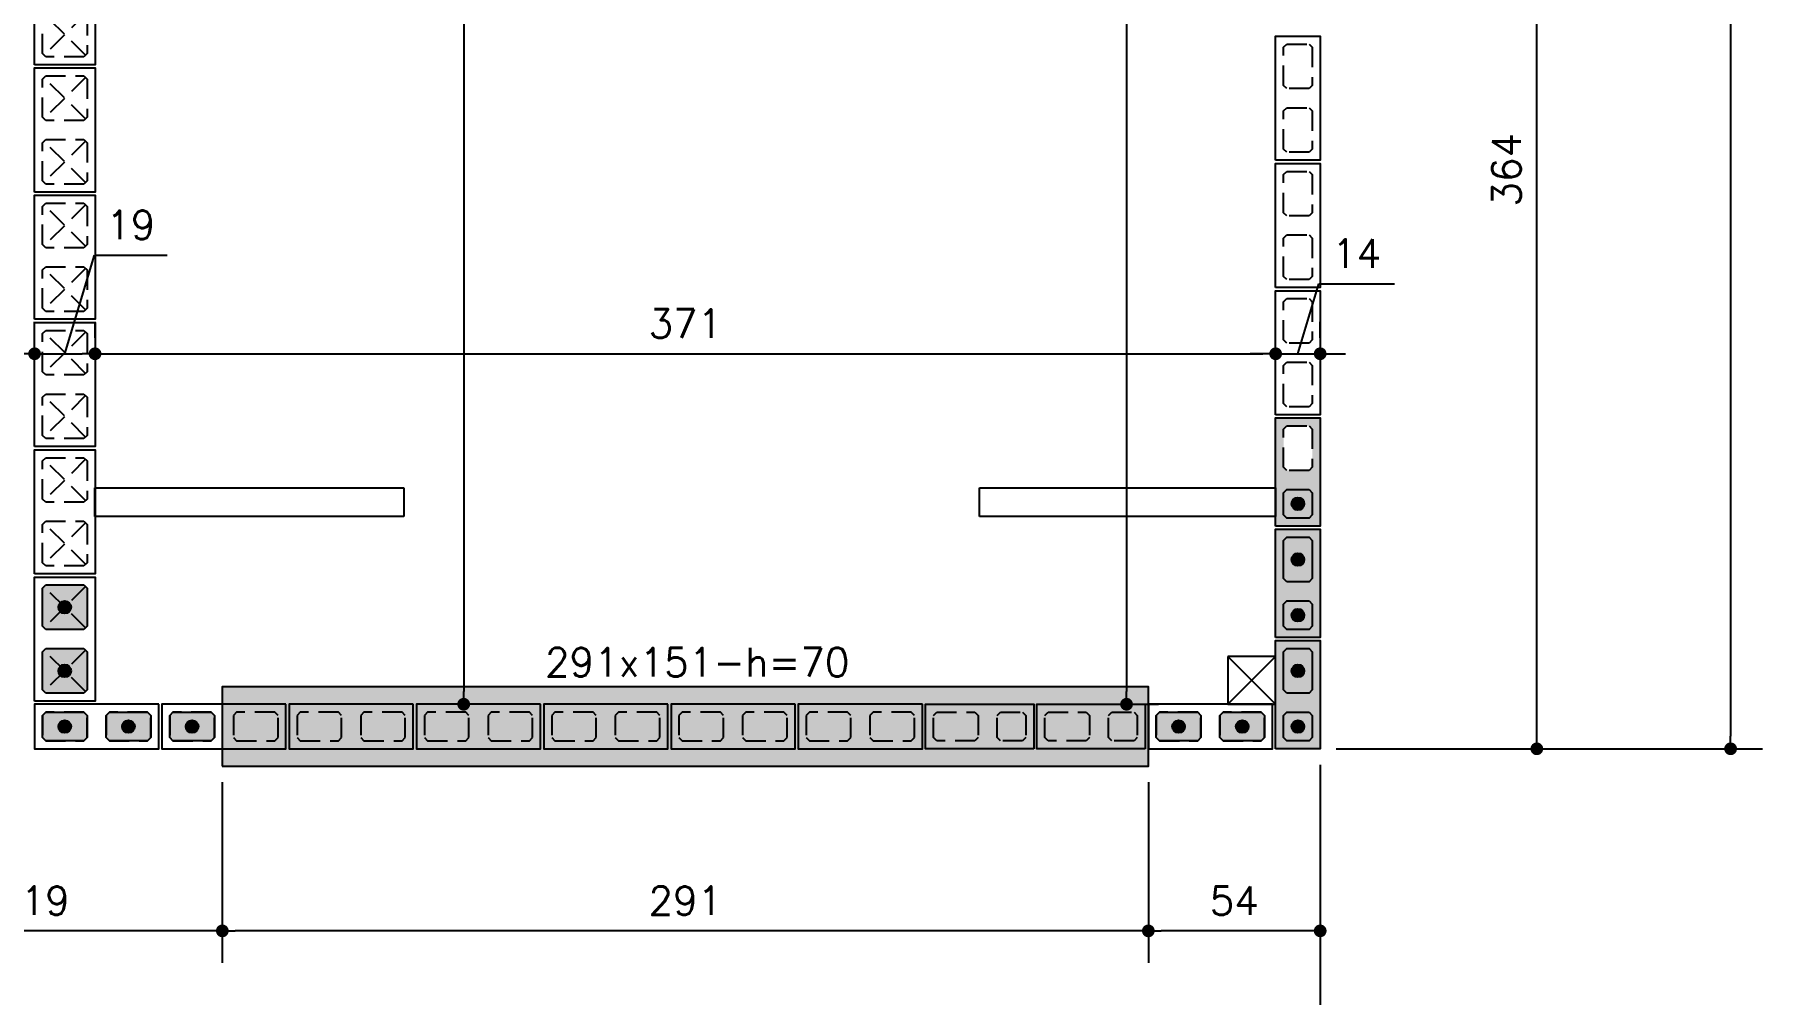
# Model space of a CAD drawing. Extents: x -14651 to 4579, y -10691 to -1290.
# Drawn here: x 2855 to 3397, y -10241 to -9939 of the extents above; entities that cross this region are included whole.
import ezdxf
from ezdxf.enums import TextEntityAlignment as Align

# ---------------------------------------------------------------- set-up
doc = ezdxf.new("R2010")
doc.units = 0
doc.header["$LTSCALE"] = 25
doc.linetypes.add('DASHED2', pattern=[0.375, 0.25, -0.125])
for name, color, linetype in [('203', 1, 'DASHED2'), ('213', 252, 'Continuous'), ('241', 2, 'Continuous'), ('248', 100, 'Continuous'), ('ABERTURAS', 53, 'Continuous'), ('ALVENARIA NÃO ESTRUTURAL', 242, 'Continuous'), ('Arranque', 14, 'Continuous'), ('COTA', 1, 'Continuous'), ('FERRO', 5, 'Continuous'), ('Pena_1', 1, 'Continuous'), ('Pena_2', 2, 'Continuous'), ('TJANELA', 2, 'Continuous')]:
    doc.layers.add(name, color=color, linetype=linetype)
doc.styles.add('COTA', font='romans.shx')
doc.styles.add('Texto1', font='romans.shx', dxfattribs={"height": 9})
doc.dimstyles.new('forma', dxfattribs={"dimscale": 5, "dimtxt": 1.8, "dimasz": 0.8, "dimexe": 2, "dimexo": 1, "dimgap": 1, "dimtad": 1, "dimdec": 1, "dimzin": 9, "dimtxsty": 'COTA', "dimblk1": 'DOT', "dimblk2": 'DOT', "dimsah": 1, "dimcen": 0, "dimdle": 1, "dimclrd": 256, "dimclre": 256, "dimclrt": 2, "dimadec": 0, "dimazin": 0, "dimtfac": 1, "dimtdec": 0, "dimtmove": 0, "dimatfit": 3, "dimfxl": 1, "dimtolj": 1, "dimtzin": 0, "dimarcsym": 0})

# ---------------------------------------------------------------- blocks, each defined once
blk = doc.blocks.new('P4015', base_point=(5842102.11612, -8124149.02973))
blk.add_lwpolyline([(5842082.61612, -8124156.02973), (5842121.61612, -8124156.02973), (5842121.61612, -8124142.02973), (5842082.61612, -8124142.02973), (5842082.61612, -8124156.02973)])
at = {"color": 1, "linetype": 'DASHED2'}
for points in [[(5842085.11612, -8124152.52973), (5842086.11612, -8124153.52973), (5842098.11612, -8124153.52973), (5842099.11612, -8124152.52973), (5842099.11612, -8124145.52973), (5842098.11612, -8124144.52973), (5842086.11612, -8124144.52973), (5842085.11612, -8124145.52973), (5842085.11612, -8124152.52973)], [(5842105.11612, -8124152.52973), (5842106.11612, -8124153.52973), (5842118.11612, -8124153.52973), (5842119.11612, -8124152.52973), (5842119.11612, -8124145.52973), (5842118.11612, -8124144.52973), (5842106.11612, -8124144.52973), (5842105.11612, -8124145.52973), (5842105.11612, -8124152.52973)]]:
    blk.add_lwpolyline(points, dxfattribs=at)
blk = doc.blocks.new('P3515')
at = {"layer": '248'}
h = blk.add_hatch(color=100, dxfattribs=at)
h.paths.add_polyline_path([(17, 7), (-17, 7), (-17, -7), (17, -7)])
h.paths.add_polyline_path([(-5.5, -3.5), (-6.5, -4.5), (-13.5, -4.5), (-14.5, -3.5), (-14.5, 3.5), (-13.5, 4.5), (-6.5, 4.5), (-5.5, 3.5)], flags=16)
h.paths.add_polyline_path([(0.5, 3.5), (1.5, 4.5), (13.5, 4.5), (14.5, 3.5), (14.5, -3.5), (13.5, -4.5), (1.5, -4.5), (0.5, -3.5)], flags=16)
blk.add_lwpolyline([(-17, -7), (17, -7), (17, 7), (-17, 7), (-17, -7)])
at = {"color": 1, "linetype": 'DASHED2'}
for points in [[(-14.5, -3.5), (-13.5, -4.5), (-6.5, -4.5), (-5.5, -3.5), (-5.5, 3.5), (-6.5, 4.5), (-13.5, 4.5), (-14.5, 3.5), (-14.5, -3.5)], [(0.5, -3.5), (1.5, -4.5), (13.5, -4.5), (14.5, -3.5), (14.5, 3.5), (13.5, 4.5), (1.5, 4.5), (0.5, 3.5), (0.5, -3.5)]]:
    blk.add_lwpolyline(points, dxfattribs=at)
blk = doc.blocks.new('P4020')
blk.add_lwpolyline([(-19.5, -9.5), (19.5, -9.5), (19.5, 9.5), (-19.5, 9.5), (-19.5, -9.5)])
at = {"color": 1, "linetype": 'DASHED2'}
for points in [[(-17, -6), (-16, -7), (-4, -7), (-3, -6), (-3, 6), (-4, 7), (-16, 7), (-17, 6), (-17, -6)], [(3, -6), (4, -7), (16, -7), (17, -6), (17, 6), (16, 7), (4, 7), (3, 6), (3, -6)]]:
    blk.add_lwpolyline(points, dxfattribs=at)
at = {"layer": '203', "color": 253}
for p, q in [((-16.5, 6.5), (-3.5, -6.5)), ((-3.5, 6.5), (-16.5, -6.5)), ((16.5, 6.5), (3.5, -6.5)), ((3.5, 6.5), (16.5, -6.5))]:
    blk.add_line(p, q, dxfattribs=at)
blk = doc.blocks.new('GR-1409')
at = {"layer": '213'}
h = blk.add_hatch(color=256, dxfattribs=at)
h.paths.add_polyline_path([(-6, 4.5), (-7, 3.5), (-7, -3.5), (-6, -4.5), (6, -4.5), (7, -3.5), (7, 3.5), (6, 4.5)])
h.paths.add_polyline_path([(-2, 0, 1), (2, 0, 1)], flags=16)
at = {"layer": 'Arranque'}
blk.add_hatch(color=256, dxfattribs=at).paths.add_polyline_path([(-2, 0, 1), (2, 0, 1)])
at = {"layer": '213'}
blk.add_lwpolyline([(-7, 3.5), (-6, 4.5), (6, 4.5), (7, 3.5), (7, -3.5), (6, -4.5), (-6, -4.5), (-7, -3.5), (-7, 3.5)], dxfattribs=at)
at = {"layer": 'FERRO', "linetype": 'Continuous'}
blk.add_circle((0, 0), 2, dxfattribs=at)
blk = doc.blocks.new('GR-0909')
at = {"layer": '213'}
h = blk.add_hatch(color=256, dxfattribs=at)
h.paths.add_polyline_path([(3.5, -4.5), (4.5, -3.5), (4.500001, 3.5), (3.500001, 4.5), (-3.499999, 4.5), (-4.499999, 3.5), (-4.5, -3.5), (-3.5, -4.5)])
h.paths.add_polyline_path([(-2, 0, -1), (2, 0, -1)], flags=16)
at = {"layer": 'Arranque'}
blk.add_hatch(color=256, dxfattribs=at).paths.add_polyline_path([(2, 0, 1), (-2, 0, 1)])
at = {"layer": '213'}
blk.add_lwpolyline([(3.500001, 4.5), (4.500001, 3.5), (4.5, -3.5), (3.5, -4.5), (-3.5, -4.5), (-4.5, -3.5), (-4.499999, 3.5), (-3.499999, 4.5), (3.500001, 4.5)], dxfattribs=at)
at = {"layer": 'FERRO', "linetype": 'Continuous'}
blk.add_circle((0, 0), 2, dxfattribs=at)
blk = doc.blocks.new('GR-1414')
at = {"layer": '213'}
h = blk.add_hatch(color=256, dxfattribs=at)
h.paths.add_polyline_path([(6, -7), (7, -6), (7, 6), (6, 7), (-6, 7), (-7, 6), (-7, -6), (-6, -7)])
h.paths.add_polyline_path([(2, 0, 1), (-2, 0, 1)], flags=16)
at = {"layer": 'Arranque'}
blk.add_hatch(color=256, dxfattribs=at).paths.add_polyline_path([(2, 0, 1), (-2, 0, 1)])
at = {"layer": '213'}
for p, q in [((-7, 6), (-6, 7)), ((-7, -6), (-7, 6)), ((-6, 7), (6, 7)), ((6, 7), (7, 6)), ((7, 6), (7, -6)), ((-6, -7), (-7, -6)), ((6, -7), (-6, -7)), ((7, -6), (6, -7))]:
    blk.add_line(p, q, dxfattribs=at)
at = {"layer": 'FERRO', "linetype": 'Continuous'}
blk.add_circle((0, 0), 2, dxfattribs=at)
blk = doc.blocks.new('_Dot')
at = {"color": 0, "linetype": 'ByBlock', "lineweight": -2}
blk.add_line((-0.5, 0), (-1, 0), dxfattribs=at)
at = {"color": 0, "linetype": 'ByBlock', "const_width": 0.5}
blk.add_lwpolyline([(-0.25, 0, 1), (0.25, 0, 1)], format="xyb", close=True, dxfattribs=at)
blk = doc.blocks.new('*D105')
at = {"layer": 'COTA', "lineweight": -2, "transparency": 16777216}
for p, q in [((3269.02, -9799.6), (3336.59, -9799.6)), ((3326.59, -10159.6), (3326.59, -9803.6)), ((3263.52, -10163.6), (3336.59, -10163.6))]:
    blk.add_line(p, q, dxfattribs=at)
at = {"layer": 'Defpoints', "color": 0, "transparency": 16777216}
for p in [(3264.02, -9799.6), (3326.59, -9799.6), (3258.52, -10163.6)]:
    blk.add_point(p, dxfattribs=at)
at = {"layer": 'COTA', "lineweight": -2, "transparency": 16777216, "xscale": 4, "yscale": 4, "zscale": 4}
for p, rotation in [((3326.59, -9799.6), 90), ((3326.59, -10163.6), 270)]:
    blk.add_blockref('_Dot', p, dxfattribs=dict(at, rotation=rotation))
at = {"layer": 'COTA', "color": 2, "transparency": 16777216, "insert": (3317.09, -9981.6), "char_height": 9, "attachment_point": 5, "rotation": 90, "style": 'COTA'}
blk.add_mtext('\\A1;364 ', dxfattribs=at)
blk = doc.blocks.new('*D114')
at = {"layer": 'COTA', "lineweight": -2, "transparency": 16777216}
for p, q in [((3258.52, -10168.6), (3258.52, -10230.83)), ((3204.52, -10174.1), (3204.52, -10230.83)), ((3254.52, -10220.83), (3208.52, -10220.83))]:
    blk.add_line(p, q, dxfattribs=at)
at = {"layer": 'Defpoints', "color": 0, "transparency": 16777216}
for p in [(3258.52, -10163.6), (3204.52, -10169.1), (3204.52, -10220.83)]:
    blk.add_point(p, dxfattribs=at)
at = {"layer": 'COTA', "lineweight": -2, "transparency": 16777216, "xscale": 4, "yscale": 4, "zscale": 4, "rotation": 180}
blk.add_blockref('_Dot', (3204.52, -10220.83), dxfattribs=at)
at = {"layer": 'COTA', "lineweight": -2, "transparency": 16777216, "xscale": 4, "yscale": 4, "zscale": 4}
blk.add_blockref('_Dot', (3258.52, -10220.83), dxfattribs=at)
at = {"layer": 'COTA', "color": 2, "transparency": 16777216, "insert": (3231.52, -10211.33), "char_height": 9, "attachment_point": 5, "style": 'COTA'}
blk.add_mtext('\\A1;54 ', dxfattribs=at)
blk = doc.blocks.new('*D115')
at = {"layer": 'COTA', "lineweight": -2, "transparency": 16777216}
for p, q in [((2913.52, -10174.1), (2913.52, -10230.83)), ((3204.52, -10174.1), (3204.52, -10230.83)), ((3200.52, -10220.83), (2917.52, -10220.83))]:
    blk.add_line(p, q, dxfattribs=at)
at = {"layer": 'Defpoints', "color": 0, "transparency": 16777216}
for p in [(2913.52, -10169.1), (3204.52, -10169.1), (2913.52, -10220.83)]:
    blk.add_point(p, dxfattribs=at)
at = {"layer": 'COTA', "lineweight": -2, "transparency": 16777216, "xscale": 4, "yscale": 4, "zscale": 4, "rotation": 180}
blk.add_blockref('_Dot', (2913.52, -10220.83), dxfattribs=at)
at = {"layer": 'COTA', "lineweight": -2, "transparency": 16777216, "xscale": 4, "yscale": 4, "zscale": 4}
blk.add_blockref('_Dot', (3204.52, -10220.83), dxfattribs=at)
at = {"layer": 'COTA', "color": 2, "transparency": 16777216, "insert": (3059.02, -10211.33), "char_height": 9, "attachment_point": 5, "style": 'COTA'}
blk.add_mtext('\\A1;291 ', dxfattribs=at)
blk = doc.blocks.new('*D116')
at = {"layer": 'COTA', "lineweight": -2, "transparency": 16777216}
for p, q in [((2794.52, -10174.1), (2794.52, -10230.83)), ((2913.52, -10174.1), (2913.52, -10230.83)), ((2909.52, -10220.83), (2798.52, -10220.83))]:
    blk.add_line(p, q, dxfattribs=at)
at = {"layer": 'Defpoints', "color": 0, "transparency": 16777216}
for p in [(2794.52, -10169.1), (2913.52, -10169.1), (2794.52, -10220.83)]:
    blk.add_point(p, dxfattribs=at)
at = {"layer": 'COTA', "lineweight": -2, "transparency": 16777216, "xscale": 4, "yscale": 4, "zscale": 4, "rotation": 180}
blk.add_blockref('_Dot', (2794.52, -10220.83), dxfattribs=at)
at = {"layer": 'COTA', "lineweight": -2, "transparency": 16777216, "xscale": 4, "yscale": 4, "zscale": 4}
blk.add_blockref('_Dot', (2913.52, -10220.83), dxfattribs=at)
at = {"layer": 'COTA', "color": 2, "transparency": 16777216, "insert": (2854.02, -10211.33), "char_height": 9, "attachment_point": 5, "style": 'COTA'}
blk.add_mtext('\\A1;119 ', dxfattribs=at)
blk = doc.blocks.new('*D212')
at = {"layer": 'COTA', "lineweight": -2, "transparency": 16777216}
for p, q in [((3034.52, -9698.6), (2979.37, -9698.6)), ((2989.37, -9702.6), (2989.37, -10145.6)), ((2989.02, -10149.6), (2979.37, -10149.6))]:
    blk.add_line(p, q, dxfattribs=at)
at = {"layer": 'Defpoints', "color": 0, "transparency": 16777216}
for p in [(3039.52, -9698.6), (2989.37, -10149.6), (2994.02, -10149.6)]:
    blk.add_point(p, dxfattribs=at)
at = {"layer": 'COTA', "lineweight": -2, "transparency": 16777216, "xscale": 4, "yscale": 4, "zscale": 4}
for p, rotation in [((2989.37, -9698.6), 90), ((2989.37, -10149.6), 270)]:
    blk.add_blockref('_Dot', p, dxfattribs=dict(at, rotation=rotation))
at = {"layer": 'COTA', "color": 2, "transparency": 16777216, "insert": (2979.87, -9924.1), "char_height": 9, "attachment_point": 5, "rotation": 90, "style": 'COTA'}
blk.add_mtext('\\A1;451 ', dxfattribs=at)
blk = doc.blocks.new('*D229')
at = {"layer": 'COTA', "lineweight": -2, "transparency": 16777216}
for p, q in [((2473.52, -10042.23), (2473.52, -10029.43)), ((2854.52, -10034.43), (2854.52, -10029.43)), ((2477.52, -10039.43), (2850.52, -10039.43))]:
    blk.add_line(p, q, dxfattribs=at)
at = {"layer": 'Defpoints', "color": 0, "transparency": 16777216}
for p in [(2854.52, -10039.43), (2854.52, -10039.43), (2473.52, -10047.23)]:
    blk.add_point(p, dxfattribs=at)
at = {"layer": 'COTA', "lineweight": -2, "transparency": 16777216, "xscale": 4, "yscale": 4, "zscale": 4, "rotation": 180}
blk.add_blockref('_Dot', (2473.52, -10039.43), dxfattribs=at)
at = {"layer": 'COTA', "lineweight": -2, "transparency": 16777216, "xscale": 4, "yscale": 4, "zscale": 4}
blk.add_blockref('_Dot', (2854.52, -10039.43), dxfattribs=at)
at = {"layer": 'COTA', "color": 2, "transparency": 16777216, "insert": (2664.02, -10029.93), "char_height": 9, "attachment_point": 5, "style": 'COTA'}
blk.add_mtext('\\A1;381 ', dxfattribs=at)
blk = doc.blocks.new('*D230')
at = {"layer": 'COTA', "lineweight": -2, "transparency": 16777216}
for p, q in [((2864.02, -10039.43), (2873.32, -10008.43)), ((2873.32, -10008.43), (2896.17, -10008.43)), ((2854.52, -10034.43), (2854.52, -10029.43)), ((2873.52, -10034.43), (2873.52, -10029.43)), ((2858.52, -10039.43), (2869.52, -10039.43))]:
    blk.add_line(p, q, dxfattribs=at)
at = {"layer": 'Defpoints', "color": 0, "transparency": 16777216}
for p in [(2854.52, -10039.43), (2873.52, -10039.43), (2873.52, -10039.43)]:
    blk.add_point(p, dxfattribs=at)
at = {"layer": 'COTA', "lineweight": -2, "transparency": 16777216, "xscale": 4, "yscale": 4, "zscale": 4, "rotation": 180}
blk.add_blockref('_Dot', (2854.52, -10039.43), dxfattribs=at)
at = {"layer": 'COTA', "lineweight": -2, "transparency": 16777216, "xscale": 4, "yscale": 4, "zscale": 4}
blk.add_blockref('_Dot', (2873.52, -10039.43), dxfattribs=at)
at = {"layer": 'COTA', "color": 2, "transparency": 16777216, "insert": (2884.75, -9998.93), "char_height": 9, "attachment_point": 5, "style": 'COTA'}
blk.add_mtext('\\A1;19 ', dxfattribs=at)
blk = doc.blocks.new('*D231')
at = {"layer": 'COTA', "lineweight": -2, "transparency": 16777216}
for p, q in [((2873.52, -10034.43), (2873.52, -10029.43)), ((3244.52, -10034.43), (3244.52, -10029.43)), ((2877.52, -10039.43), (3240.52, -10039.43))]:
    blk.add_line(p, q, dxfattribs=at)
at = {"layer": 'Defpoints', "color": 0, "transparency": 16777216}
for p in [(2873.52, -10039.43), (3244.52, -10039.43), (3244.52, -10039.43)]:
    blk.add_point(p, dxfattribs=at)
at = {"layer": 'COTA', "lineweight": -2, "transparency": 16777216, "xscale": 4, "yscale": 4, "zscale": 4, "rotation": 180}
blk.add_blockref('_Dot', (2873.52, -10039.43), dxfattribs=at)
at = {"layer": 'COTA', "lineweight": -2, "transparency": 16777216, "xscale": 4, "yscale": 4, "zscale": 4}
blk.add_blockref('_Dot', (3244.52, -10039.43), dxfattribs=at)
at = {"layer": 'COTA', "color": 2, "transparency": 16777216, "insert": (3059.02, -10029.93), "char_height": 9, "attachment_point": 5, "style": 'COTA'}
blk.add_mtext('\\A1;371 ', dxfattribs=at)
blk = doc.blocks.new('*D232')
at = {"layer": 'COTA', "lineweight": -2, "transparency": 16777216}
for p, q in [((3251.52, -10039.43), (3258.12, -10017.43)), ((3258.12, -10017.43), (3281.83, -10017.43)), ((3244.52, -10034.43), (3244.52, -10029.43)), ((3258.52, -10034.43), (3258.52, -10029.43)), ((3240.52, -10039.43), (3236.52, -10039.43)), ((3244.52, -10039.43), (3258.52, -10039.43)), ((3244.52, -10039.43), (3258.52, -10039.43)), ((3262.52, -10039.43), (3266.52, -10039.43))]:
    blk.add_line(p, q, dxfattribs=at)
at = {"layer": 'Defpoints', "color": 0, "transparency": 16777216}
for p in [(3244.52, -10039.43), (3258.52, -10039.43), (3258.52, -10039.43)]:
    blk.add_point(p, dxfattribs=at)
at = {"layer": 'COTA', "lineweight": -2, "transparency": 16777216, "xscale": 4, "yscale": 4, "zscale": 4}
blk.add_blockref('_Dot', (3244.52, -10039.43), dxfattribs=at)
at = {"layer": 'COTA', "lineweight": -2, "transparency": 16777216, "xscale": 4, "yscale": 4, "zscale": 4, "rotation": 180}
blk.add_blockref('_Dot', (3258.52, -10039.43), dxfattribs=at)
at = {"layer": 'COTA', "color": 2, "transparency": 16777216, "insert": (3269.97, -10007.93), "char_height": 9, "attachment_point": 5, "style": 'COTA'}
blk.add_mtext('\\A1;14 ', dxfattribs=at)
blk = doc.blocks.new('*D274')
at = {"layer": 'COTA', "lineweight": -2, "transparency": 16777216}
for p, q in [((3197.67, -9702.6), (3197.67, -10145.6)), ((3202.67, -9698.6), (3207.67, -9698.6)), ((3202.67, -10149.6), (3207.67, -10149.6))]:
    blk.add_line(p, q, dxfattribs=at)
at = {"layer": 'Defpoints', "color": 0, "transparency": 16777216}
for p in [(3197.67, -9698.6), (3197.67, -10149.6), (3197.67, -10149.6)]:
    blk.add_point(p, dxfattribs=at)
at = {"layer": 'COTA', "lineweight": -2, "transparency": 16777216, "xscale": 4, "yscale": 4, "zscale": 4}
for p, rotation in [((3197.67, -9698.6), 90), ((3197.67, -10149.6), 270)]:
    blk.add_blockref('_Dot', p, dxfattribs=dict(at, rotation=rotation))
at = {"layer": 'COTA', "color": 2, "transparency": 16777216, "insert": (3188.17, -9924.1), "char_height": 9, "attachment_point": 5, "rotation": 90, "style": 'COTA'}
blk.add_mtext('\\A1;451 ', dxfattribs=at)
blk = doc.blocks.new('*D277')
at = {"layer": 'COTA', "lineweight": -2, "transparency": 16777216}
for p, q in [((3263.52, -9014.6), (3397.49, -9014.6)), ((3387.49, -9018.6), (3387.49, -10159.6)), ((3263.52, -10163.6), (3397.49, -10163.6))]:
    blk.add_line(p, q, dxfattribs=at)
at = {"layer": 'Defpoints', "color": 0, "transparency": 16777216}
for p in [(3258.52, -9014.6), (3258.52, -10163.6), (3387.49, -10163.6)]:
    blk.add_point(p, dxfattribs=at)
at = {"layer": 'COTA', "lineweight": -2, "transparency": 16777216, "xscale": 4, "yscale": 4, "zscale": 4}
for p, rotation in [((3387.49, -9014.6), 90), ((3387.49, -10163.6), 270)]:
    blk.add_blockref('_Dot', p, dxfattribs=dict(at, rotation=rotation))
at = {"layer": 'COTA', "color": 2, "transparency": 16777216, "insert": (3377.99, -9589.1), "char_height": 9, "attachment_point": 5, "rotation": 90, "style": 'COTA'}
blk.add_mtext('\\A1;1149 ', dxfattribs=at)
blk = doc.blocks.new('*D278')
at = {"layer": 'COTA', "lineweight": -2, "transparency": 16777216}
for p, q in [((3258.52, -10168.6), (3258.52, -10304.39)), ((873.52, -10174.1), (873.52, -10304.39)), ((3254.52, -10294.39), (877.52, -10294.39))]:
    blk.add_line(p, q, dxfattribs=at)
at = {"layer": 'Defpoints', "color": 0, "transparency": 16777216}
for p in [(3258.52, -10163.6), (873.52, -10169.1), (873.52, -10294.39)]:
    blk.add_point(p, dxfattribs=at)
at = {"layer": 'COTA', "lineweight": -2, "transparency": 16777216, "xscale": 4, "yscale": 4, "zscale": 4, "rotation": 180}
blk.add_blockref('_Dot', (873.52, -10294.39), dxfattribs=at)
at = {"layer": 'COTA', "lineweight": -2, "transparency": 16777216, "xscale": 4, "yscale": 4, "zscale": 4}
blk.add_blockref('_Dot', (3258.52, -10294.39), dxfattribs=at)
at = {"layer": 'COTA', "color": 2, "transparency": 16777216, "insert": (2066.02, -10284.89), "char_height": 9, "attachment_point": 5, "style": 'COTA'}
blk.add_mtext('\\A1;2385 ', dxfattribs=at)
blk = doc.blocks.new('layout-inferior 1')
at = {"layer": 'ALVENARIA NÃO ESTRUTURAL'}
for p, q in [((30523.19, -10090.6), (30523.19, -10081.6)), ((30523.19, -10081.6), (30620.19, -10081.6)), ((30620.19, -10081.6), (30620.19, -10090.6)), ((30801.19, -10090.6), (30801.19, -10081.6)), ((30801.19, -10081.6), (30894.19, -10081.6)), ((30894.19, -10081.6), (30894.19, -10090.6)), ((30620.19, -10090.6), (30523.19, -10090.6)), ((30894.19, -10090.6), (30801.19, -10090.6))]:
    blk.add_line(p, q, dxfattribs=at)

msp = doc.modelspace()

# ---------------------------------------------------------------- hatches: boundary and pattern name
at = {"layer": 'ABERTURAS', "transparency": 33554457}
msp.add_hatch(color=256, dxfattribs=at).paths.add_polyline_path([(2913.52, -10169.1), (3204.52, -10169.1), (3204.52, -10144.1), (2913.52, -10144.1)])

# ---------------------------------------------------------------- linework, layer by layer
at = {"layer": 'ABERTURAS'}
msp.add_lwpolyline([(2913.52, -10169.1), (3204.52, -10169.1), (3204.52, -10144.1), (2913.52, -10144.1)], close=True, dxfattribs=at)
at = {"layer": 'Pena_1'}
for points in [[(3229.52, -10134.61), (3229.52, -10149.61), (3244.52, -10149.61), (3244.52, -10134.61), (3229.52, -10134.61)], [(3229.52, -10134.61), (3244.52, -10149.61)], [(3244.52, -10134.61), (3229.52, -10149.61)]]:
    msp.add_lwpolyline(points, dxfattribs=at)

# ---------------------------------------------------------------- block references
for name, p in [('GR-0909', (3251.52, -10086.6)), ('GR-1414', (2864.02, -10119.1)), ('GR-0909', (3251.52, -10121.6)), ('GR-1414', (2864.02, -10139.1)), ('GR-1409', (2864.02, -10156.6)), ('GR-1409', (2884.02, -10156.6)), ('GR-1409', (2904.02, -10156.6)), ('GR-1409', (3214.02, -10156.6)), ('GR-1409', (3234.02, -10156.6)), ('GR-0909', (3251.52, -10156.6))]:
    msp.add_blockref(name, p)
at = {"rotation": 90}
for p in [(3251.52, -10104.1), (3251.52, -10139.1)]:
    msp.add_blockref('GR-1409', p, dxfattribs=at)
at = {"layer": '241', "xscale": -1}
for name, p, rotation in [('P4020', (2864.02, -9929.1), 270), ('P4015', (3251.52, -9959.1), 269.9999999999988), ('P4020', (2864.02, -9969.1), 270), ('P4015', (3251.52, -9999.1), 269.9999999999988), ('P4020', (2864.02, -10009.1), 270), ('P4015', (3251.52, -10039.1), 269.9999999999988), ('P4020', (2864.02, -10049.1), 270), ('P3515', (3251.52, -10076.6), 270), ('P4020', (2864.02, -10089.1), 270), ('P3515', (3251.52, -10111.6), 270), ('P4020', (2864.02, -10129.1), 270), ('P3515', (3251.52, -10146.6), 270)]:
    msp.add_blockref(name, p, dxfattribs=dict(at, rotation=rotation))
at = {"layer": '241', "rotation": 180}
for p in [(2874.02, -10156.6), (2914.02, -10156.6), (2954.02, -10156.6), (2994.02, -10156.6), (3034.02, -10156.6), (3074.02, -10156.6), (3114.02, -10156.6), (3224.02, -10156.6)]:
    msp.add_blockref('P4015', p, dxfattribs=at)
at = {"layer": '241', "xscale": -1}
for p in [(3151.52, -10156.6), (3186.52, -10156.6)]:
    msp.add_blockref('P3515', p, dxfattribs=at)
at = {"layer": 'Pena_2'}
msp.add_blockref('layout-inferior 1', (-27649.68, 0), dxfattribs=at)

# ---------------------------------------------------------------- texts
at = {"layer": 'TJANELA', "style": 'Texto1'}
msp.add_text('291x151-h=70', height=9, dxfattribs=at).set_placement((3062.77, -10140.9), align=Align.CENTER)

# ---------------------------------------------------------------- dimensions: what is measured, and where the dimension line sits
at = {"layer": 'COTA'}
for base, p1, p2, override, picture, middle in [((3387.49, -10163.6), (3258.52, -9014.6), (3258.52, -10163.6), {"dimpost": ' '}, '*D277', (3377.99, -9589.1)), ((2989.37, -10149.6), (3039.52, -9698.6), (2994.02, -10149.6), {"dimpost": ' ', "dimtmove": 1}, '*D212', (2979.87, -9924.1)), ((3197.67, -10149.6), (3197.67, -9698.6), (3197.67, -10149.6), {"dimpost": ' ', "dimtmove": 1}, '*D274', (3188.17, -9924.1))]:
    dim = msp.add_linear_dim(base=base, p1=p1, p2=p2, angle=90, dimstyle='forma', override=override, dxfattribs=at)
    dim.commit()
    dim.dimension.update_dxf_attribs({"geometry": picture, "text_midpoint": middle})
dim = msp.add_linear_dim(base=(3326.59, -9799.6), p1=(3258.52, -10163.6), p2=(3264.02, -9799.6), angle=90, dimstyle='forma', override={"dimpost": ' '}, dxfattribs=at)
dim.commit()
dim.dimension.update_dxf_attribs({"geometry": '*D105', "text_midpoint": (3326.59, -9981.6), "dimtype": 128})
for base, p1, p2, override, picture, middle in [((2873.52, -10039.43), (2854.52, -10039.43), (2873.52, -10039.43), {"dimpost": ' ', "dimtmove": 1}, '*D230', (2878.32, -9998.93)), ((3258.52, -10039.43), (3244.52, -10039.43), (3258.52, -10039.43), {"dimpost": ' ', "dimtmove": 1}, '*D232', (3263.12, -10007.93)), ((2854.52, -10039.43), (2473.52, -10047.23), (2854.52, -10039.43), {"dimpost": ' ', "dimtmove": 1}, '*D229', (2664.02, -10029.93)), ((3244.52, -10039.43), (2873.52, -10039.43), (3244.52, -10039.43), {"dimpost": ' ', "dimtmove": 1}, '*D231', (3059.02, -10029.93)), ((873.52, -10294.39), (3258.52, -10163.6), (873.52, -10169.1), {"dimpost": ' '}, '*D278', (2066.02, -10284.89)), ((3204.52, -10220.83), (3258.52, -10163.6), (3204.52, -10169.1), {"dimpost": ' '}, '*D114', (3231.52, -10211.33)), ((2794.52, -10220.83), (2913.52, -10169.1), (2794.52, -10169.1), {"dimpost": ' ', "dimtmove": 1}, '*D116', (2854.02, -10211.33)), ((2913.52, -10220.83), (3204.52, -10169.1), (2913.52, -10169.1), {"dimpost": ' ', "dimtmove": 1}, '*D115', (3059.02, -10211.33))]:
    dim = msp.add_linear_dim(base=base, p1=p1, p2=p2, dimstyle='forma', override=override, dxfattribs=at)
    dim.commit()
    dim.dimension.update_dxf_attribs({"geometry": picture, "text_midpoint": middle})

doc.saveas('drawing.dxf')
